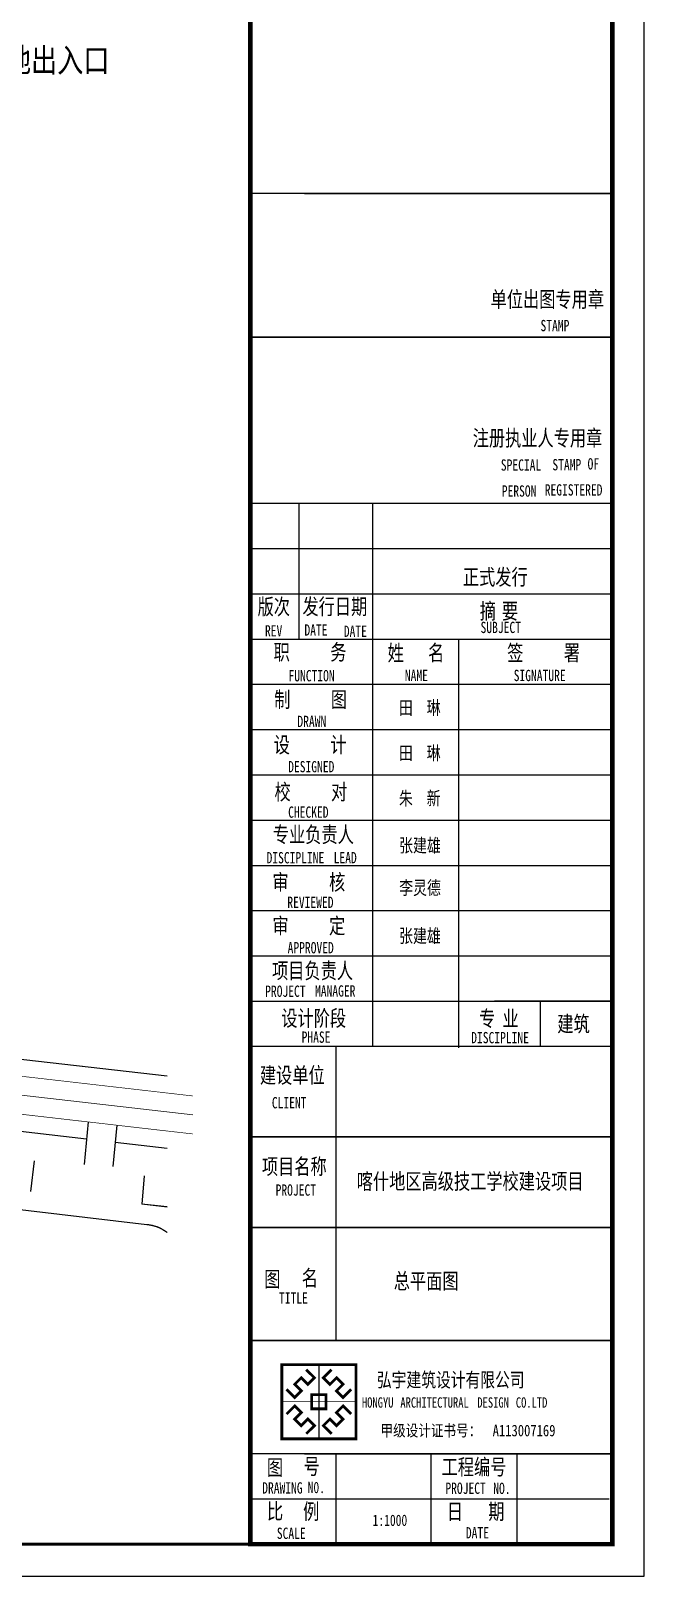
# Model space of a CAD drawing. Extents: x 34159 to 76259, y 14444 to 30378.
# Drawn here: x 35511.1 to 35703.5, y 14770.9 to 15255.7 of the extents above; entities that cross this region are included whole.
import ezdxf

# ---------------------------------------------------------------- set-up
doc = ezdxf.new("R2010")
doc.units = 0
doc.header["$LTSCALE"] = 1000
doc.header["$MEASUREMENT"] = 0
for name, pattern in [('DASHDOT2', [0.5, 0.25, -0.125, 0, -0.125]), ('X5', [3, 2, -1]), ('X6', [2, 1, -1])]:
    doc.linetypes.add(name, pattern=pattern)
for name, color, linetype in [('DLSS', 8, 'Continuous'), ('PUB_TEXT', 7, 'Continuous'), ('PUB_TITLE', 7, 'Continuous'), ('文字和字符', 7, 'Continuous')]:
    doc.layers.add(name, color=color, linetype=linetype)
doc.layers.add('道路红线', color=1, linetype='Continuous', lineweight=0)
doc.styles.add('-宋体', font='', dxfattribs={"width": 0.8})
doc.styles.add('_TEL_DIM', font='simhei.ttf', dxfattribs={"width": 0.8, "height": 3.5})
doc.styles.add('HT', font='simhei.ttf', dxfattribs={"width": 0.8})
doc.styles.get('-宋体').set_extended_font_data('SimSun')

# ---------------------------------------------------------------- blocks, each defined once
blk = doc.blocks.new('logo')
at = {"color": 6}
blk.add_line((1004, 2011), (1004, 0), dxfattribs=at)
at = {"color": 6, "const_width": 74.6}
for points in [[(0, 2011), (2008, 2011), (2008, 0), (0, 0)], [(809, 1198), (1199, 1198), (1199, 813), (809, 813)]]:
    blk.add_lwpolyline(points, close=True, dxfattribs=at)
at = {"color": 6}
blk.add_lwpolyline([(0, 2011), (2008, 2011), (2008, 0), (0, 0)], close=True, dxfattribs=at)
for points, const_width in [([(660, 1874), (883, 1654), (704, 1475), (526, 1653), (350, 1477), (528, 1299), (350, 1120), (129, 1340)], 74.6), ([(1004, 2011), (1004, 0)], 15.2), ([(1348, 1874), (1125, 1654), (1304, 1475), (1482, 1653), (1658, 1477), (1480, 1299), (1659, 1120), (1879, 1340)], 74.6), ([(0, 1006), (2008, 1006)], 15.2), ([(660, 137), (883, 357), (704, 536), (526, 358), (350, 534), (528, 712), (350, 891), (129, 671)], 74.6), ([(1348, 137), (1125, 357), (1304, 536), (1482, 358), (1658, 534), (1480, 712), (1659, 891), (1879, 671)], 74.6)]:
    blk.add_lwpolyline(points, dxfattribs=dict(at, const_width=const_width))

msp = doc.modelspace()

# ---------------------------------------------------------------- linework, layer by layer
at = {"layer": 'DLSS', "color": 8, "linetype": 'X5', "flags": 128}
for points in [[(35452.75, 14939.44), (35553.8, 14927.83)], [(35450.9, 14917.06), (35528.56, 14908.13)], [(35537.53, 14907.1), (35553.8, 14905.22)]]:
    msp.add_lwpolyline(points, dxfattribs=at)
at = {"layer": 'DLSS', "color": 8, "linetype": 'Continuous', "const_width": 0.2, "flags": 128}
for points in [[(35452.07, 14934.18), (35553.8, 14922.49)], [(35450.53, 14922.44), (35529.08, 14913.4)], [(35538.07, 14912.37), (35553.8, 14910.56)]]:
    msp.add_lwpolyline(points, dxfattribs=at)
at = {"layer": 'DLSS', "linetype": 'Continuous', "const_width": 0.2, "flags": 128}
for points in [[(35452.07, 14934.18), (35561.89, 14921.56)], [(35450.14, 14922.49), (35561.89, 14909.64)]]:
    msp.add_lwpolyline(points, dxfattribs=at)
at = {"layer": 'DLSS', "color": 8, "linetype": 'X6', "flags": 128}
for points in [[(35529.08, 14913.4), (35527.77, 14900.01)], [(35538.07, 14912.37), (35536.75, 14899.48)], [(35494.85, 14887.39), (35547.42, 14881.28)], [(35553.8, 14886.72), (35545.88, 14887.62)]]:
    msp.add_lwpolyline(points, dxfattribs=at)
at = {"layer": 'DLSS', "color": 8, "linetype": 'X6'}
for points in [[(35511.06, 14891.61), (35512.16, 14901.22)], [(35546.63, 14896.49), (35545.88, 14887.62)], [(35553.8, 14886.73), (35545.88, 14887.63)]]:
    msp.add_lwpolyline(points, dxfattribs=at)
at = {"layer": 'DLSS', "color": 8, "linetype": 'X6', "flags": 128}
msp.add_lwpolyline([(35547.42, 14881.28, -0.042889), (35550.33, 14880.65, -0.062213), (35552.21, 14879.81, -0.014508), (35553.8, 14878.78, -0.014508)], format="xyb", dxfattribs=at)
at = {"layer": 'PUB_TITLE'}
msp.add_lwpolyline([(34514.51, 14770.91), (35703.51, 14770.91), (35703.51, 15611.91), (34514.51, 15611.91)], close=True, dxfattribs=at)
at = {"layer": 'PUB_TITLE', "const_width": 1}
msp.add_lwpolyline([(34539.51, 14780.91), (35693.51, 14780.91), (35693.51, 15601.91), (34539.51, 15601.91)], close=True, dxfattribs=at)
at = {"layer": '文字和字符'}
for p, q in [((35693.51, 15204.77), (35596.95, 15204.77)), ((35596.95, 15204.77), (35693.51, 15204.77)), ((35693.17, 15159.65), (35608.65, 15159.65)), ((35579.91, 15107.52), (35693.51, 15107.52)), ((35595.26, 15064.92), (35595.26, 15107.52)), ((35618.25, 15107.52), (35618.25, 14937.12)), ((35579.91, 15093.32), (35693.51, 15093.32)), ((35579.91, 15079.12), (35693.51, 15079.12)), ((35579.91, 15064.92), (35693.51, 15064.92)), ((35645.29, 15064.92), (35645.29, 14936.7)), ((35579.91, 15050.72), (35693.51, 15050.72)), ((35579.91, 15036.52), (35693.51, 15036.52)), ((35579.91, 15022.32), (35693.51, 15022.32)), ((35579.91, 15008.12), (35693.51, 15008.12)), ((35579.91, 14993.92), (35693.51, 14993.92)), ((35579.91, 14979.72), (35693.51, 14979.72)), ((35579.91, 14965.52), (35693.51, 14965.52)), ((35579.91, 14951.32), (35693.51, 14951.32)), ((35693.51, 14951.32), (35656.59, 14951.32)), ((35670.94, 14951.32), (35670.94, 14937.12)), ((35606.89, 14844.82), (35606.89, 14937.12)), ((35596.95, 14844.82), (35693.51, 14844.82)), ((35596.95, 14809.32), (35693.51, 14809.32)), ((35596.95, 14809.32), (35692.59, 14809.32)), ((35606.89, 14780.91), (35606.89, 14809.32)), ((35636.71, 14780.91), (35636.71, 14809.32)), ((35663.69, 14780.91), (35663.69, 14809.32)), ((35579.91, 14795.12), (35692.59, 14795.12)), ((35611.15, 14795.12), (35613.99, 14795.12)), ((35693.51, 14780.91), (35596.95, 14780.91)), ((35596.95, 14780.91), (35621.09, 14780.91)), ((35693.51, 14780.92), (35608.99, 14780.92))]:
    msp.add_line(p, q, dxfattribs=at)
at = {"layer": '文字和字符', "const_width": 1.42}
msp.add_lwpolyline([(35579.91, 15601.91), (35693.51, 15601.91), (35693.51, 14780.92), (35579.91, 14780.92)], close=True, dxfattribs=at)
at = {"layer": '文字和字符', "const_width": 0.483}
for points in [[(35579.91, 15204.77), (35693.51, 15204.77)], [(35579.91, 15159.65), (35693.17, 15159.65)], [(35579.91, 15107.52), (35693.51, 15107.52)], [(35579.91, 14937.12), (35693.51, 14937.12)], [(35579.91, 14908.72), (35693.51, 14908.72)], [(35579.91, 14880.32), (35693.51, 14880.32)], [(35579.91, 14844.82), (35693.51, 14844.82)], [(35579.91, 14809.32), (35693.51, 14809.32)]]:
    msp.add_lwpolyline(points, dxfattribs=at)
at = {"layer": '文字和字符'}
msp.add_point((35693.51, 14780.92), dxfattribs=at)
at = {"layer": '道路红线', "linetype": 'DASHDOT2', "ltscale": 25}
msp.add_line((34611.03, 15024.76), (35561.89, 14915.59), dxfattribs=at)

# ---------------------------------------------------------------- block references
at = {"layer": '文字和字符', "color": 5, "xscale": 0.01159074681345373, "yscale": 0.01159074681345373, "zscale": 0.01159074681345373}
msp.add_blockref('logo', (35589.81, 14813.97), dxfattribs=at)

# ---------------------------------------------------------------- texts
at = {"layer": 'PUB_TEXT', "color": 1, "style": 'HT', "width": 0.8}
msp.add_text('实训基地出入口', height=7.511, dxfattribs=at).set_placement((35478.33, 15242.77))
at = {"layer": '文字和字符', "style": '-宋体', "width": 0.75}
for s, height, p in [('单位出图专用章', 4.97, (35655.33, 15169.03)), ('STAMP', 3.55, (35671, 15161.51)), ('注册执业人专用章', 4.97, (35649.71, 15125.53)), ('SPECIAL', 3.55, (35658.54, 15117.76)), ('STAMP', 3.55, (35674.72, 15117.86)), ('OF', 3.55, (35685.77, 15118.11)), ('PERSON', 3.55, (35658.84, 15109.6)), ('REGISTERED', 3.55, (35672.32, 15109.95)), ('正式发行', 4.97, (35646.65, 15081.9)), ('发行日期', 4.97, (35596.28, 15072.65)), ('版次', 4.97, (35582.21, 15072.6)), ('摘', 4.97, (35651.93, 15071.23)), ('要', 4.97, (35658.86, 15071.23)), ('REV', 3.55, (35584.53, 15065.73)), ('DATE', 3.55, (35596.9, 15066)), ('DATE', 3.55, (35609.27, 15065.6)), ('SUBJECT', 3.55, (35652.18, 15066.81)), ('职     务', 4.97, (35587.25, 15058.34)), ('姓   名', 4.97, (35623.01, 15058.12)), ('签     署', 4.97, (35660.53, 15058.11)), ('FUNCTION', 3.55, (35591.9, 15051.66)), ('NAME', 3.55, (35628.42, 15051.72)), ('SIGNATURE', 3.55, (35662.58, 15051.73)), ('制     图', 4.97, (35587.43, 15043.47)), ('田  琳', 4.26, (35626.57, 15041.23)), ('DRAWN', 3.55, (35594.69, 15037.31)), ('设     计', 4.97, (35587.28, 15029.26)), ('田  琳', 4.26, (35626.57, 15027.03)), ('DESIGNED', 3.55, (35591.81, 15023.11)), ('校     对', 4.97, (35587.51, 15014.49)), ('朱  新', 4.26, (35626.57, 15012.83)), ('CHECKED', 3.55, (35591.79, 15008.85)), ('专业负责人', 4.97, (35587, 15001.1)), ('张建雄', 4.26, (35626.63, 14998.06)), ('DISCIPLINE', 3.55, (35585.02, 14994.54)), ('LEAD', 3.55, (35606.08, 14994.56)), ('审     核', 4.97, (35586.86, 14986.15)), ('李灵德', 4.26, (35626.66, 14984.75)), ('REVIEWED', 3.55, (35591.54, 14980.55)), ('审     定', 4.97, (35586.86, 14972.46)), ('张建雄', 4.26, (35626.63, 14969.66)), ('APPROVED', 3.55, (35591.63, 14966.3)), ('项目负责人', 4.97, (35586.75, 14958.39)), ('PROJECT', 3.55, (35584.58, 14952.65)), ('MANAGER', 3.55, (35600.23, 14952.74)), ('设计阶段', 4.97, (35589.65, 14943.48)), ('专', 4.97, (35651.72, 14943.4)), ('业', 4.97, (35659.07, 14943.38)), ('建筑', 4.97, (35676.27, 14941.7)), ('PHASE', 3.55, (35596.02, 14938.24)), ('DISCIPLINE', 3.55, (35649.25, 14938.09)), ('建设单位', 4.97, (35582.93, 14925.59)), ('CLIENT', 3.55, (35586.68, 14917.67)), ('项目名称', 4.97, (35583.56, 14896.96)), ('喀什地区高级技工学校建设项目', 4.97, (35613.32, 14892.3)), ('PROJECT', 3.55, (35587.86, 14890.27)), ('图', 4.97, (35584.29, 14861.61)), ('名', 4.97, (35596.07, 14861.96)), ('总平面图', 4.97, (35624.94, 14861.01)), ('TITLE', 3.55, (35588.93, 14856.4)), ('图', 4.97, (35585.12, 14802.5)), ('号', 4.97, (35596.65, 14802.85)), ('工程编号', 4.97, (35639.96, 14802.68)), ('DRAWING', 3.55, (35583.66, 14796.81)), ('N0.', 3.55, (35597.92, 14796.96)), ('PROJECT', 3.55, (35641.14, 14796.7)), ('NO.', 3.55, (35656.16, 14796.67)), ('比', 4.97, (35585.15, 14788.79)), ('例', 4.97, (35596.49, 14788.71)), ('日', 4.97, (35641.61, 14788.67)), ('期', 4.97, (35654.6, 14788.7)), ('1:1000', 3.55, (35618.3, 14786.65)), ('SCALE', 3.55, (35588.25, 14782.57)), ('DATE', 3.55, (35647.57, 14782.73))]:
    msp.add_text(s, height=height, dxfattribs=at).set_placement(p)
at = {"layer": '文字和字符', "color": 9}
for s, height, style, width, p in [('弘宇建筑设计有限公司', 4.53, '-宋体', 0.75, (35619.66, 14830.23)), ('HONGYU', 3.235, '-宋体', 0.75, (35614.94, 14823.77, 0)), ('ARCHITECTURAL', 3.2354, '-宋体', 0.75, (35627.01, 14823.77, 0)), ('DESIGN', 3.235, '-宋体', 0.75, (35651.17, 14823.77, 0)), ('CO.LTD', 3.235, '-宋体', 0.75, (35663.25, 14823.77, 0)), ('甲级设计证书号：', 3.622, '_TEL_DIM', 0.8, (35620.78, 14814.78)), ('A113007169', 3.622, '_TEL_DIM', 0.8, (35655.98, 14814.78))]:
    msp.add_text(s, height=height, dxfattribs=dict(at, style=style, width=width)).set_placement(p)

doc.saveas('drawing.dxf')
